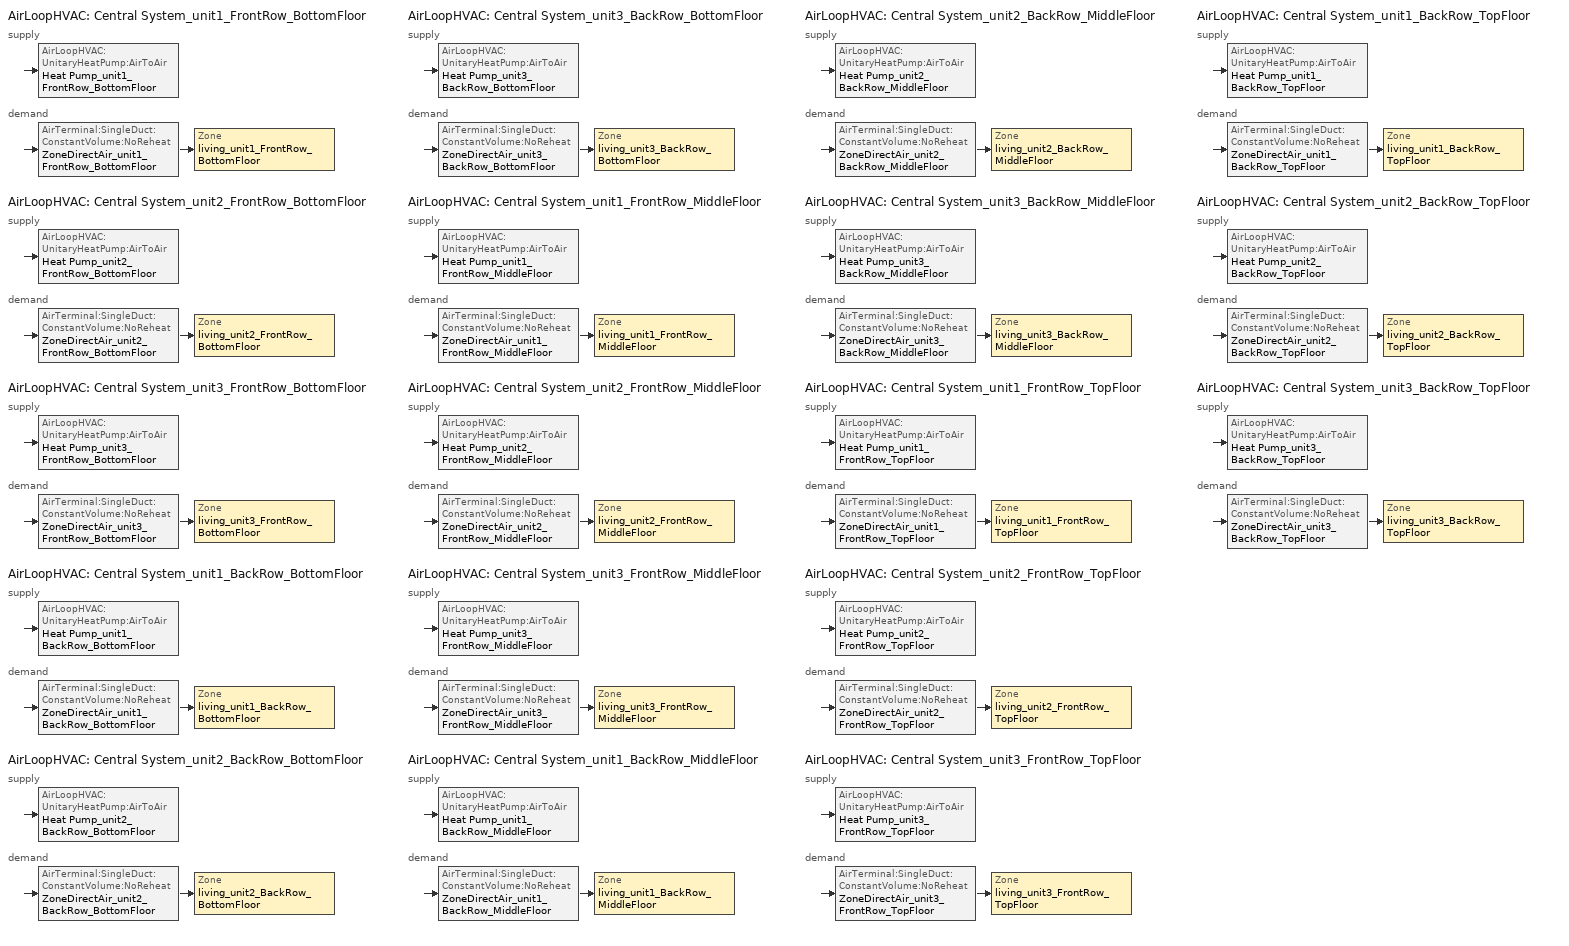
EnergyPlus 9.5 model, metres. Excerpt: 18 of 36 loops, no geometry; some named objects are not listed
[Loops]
AirLoopHVAC 'Central System_unit1_FrontRow_BottomFloor'
 supply: AirLoopHVAC:UnitaryHeatPump:AirToAir 'Heat Pump_unit1_FrontRow_BottomFloor'
 demand: AirTerminal:SingleDuct:ConstantVolume:NoReheat 'ZoneDirectAir_unit1_FrontRow_BottomFloor' > Zone 'living_unit1_FrontRow_BottomFloor'
AirLoopHVAC 'Central System_unit2_FrontRow_BottomFloor'
 supply: AirLoopHVAC:UnitaryHeatPump:AirToAir 'Heat Pump_unit2_FrontRow_BottomFloor'
 demand: AirTerminal:SingleDuct:ConstantVolume:NoReheat 'ZoneDirectAir_unit2_FrontRow_BottomFloor' > Zone 'living_unit2_FrontRow_BottomFloor'
AirLoopHVAC 'Central System_unit3_FrontRow_BottomFloor'
 supply: AirLoopHVAC:UnitaryHeatPump:AirToAir 'Heat Pump_unit3_FrontRow_BottomFloor'
 demand: AirTerminal:SingleDuct:ConstantVolume:NoReheat 'ZoneDirectAir_unit3_FrontRow_BottomFloor' > Zone 'living_unit3_FrontRow_BottomFloor'
AirLoopHVAC 'Central System_unit1_BackRow_BottomFloor'
 supply: AirLoopHVAC:UnitaryHeatPump:AirToAir 'Heat Pump_unit1_BackRow_BottomFloor'
 demand: AirTerminal:SingleDuct:ConstantVolume:NoReheat 'ZoneDirectAir_unit1_BackRow_BottomFloor' > Zone 'living_unit1_BackRow_BottomFloor'
AirLoopHVAC 'Central System_unit2_BackRow_BottomFloor'
 supply: AirLoopHVAC:UnitaryHeatPump:AirToAir 'Heat Pump_unit2_BackRow_BottomFloor'
 demand: AirTerminal:SingleDuct:ConstantVolume:NoReheat 'ZoneDirectAir_unit2_BackRow_BottomFloor' > Zone 'living_unit2_BackRow_BottomFloor'
AirLoopHVAC 'Central System_unit3_BackRow_BottomFloor'
 supply: AirLoopHVAC:UnitaryHeatPump:AirToAir 'Heat Pump_unit3_BackRow_BottomFloor'
 demand: AirTerminal:SingleDuct:ConstantVolume:NoReheat 'ZoneDirectAir_unit3_BackRow_BottomFloor' > Zone 'living_unit3_BackRow_BottomFloor'
AirLoopHVAC 'Central System_unit1_FrontRow_MiddleFloor'
 supply: AirLoopHVAC:UnitaryHeatPump:AirToAir 'Heat Pump_unit1_FrontRow_MiddleFloor'
 demand: AirTerminal:SingleDuct:ConstantVolume:NoReheat 'ZoneDirectAir_unit1_FrontRow_MiddleFloor' > Zone 'living_unit1_FrontRow_MiddleFloor'
AirLoopHVAC 'Central System_unit2_FrontRow_MiddleFloor'
 supply: AirLoopHVAC:UnitaryHeatPump:AirToAir 'Heat Pump_unit2_FrontRow_MiddleFloor'
 demand: AirTerminal:SingleDuct:ConstantVolume:NoReheat 'ZoneDirectAir_unit2_FrontRow_MiddleFloor' > Zone 'living_unit2_FrontRow_MiddleFloor'
AirLoopHVAC 'Central System_unit3_FrontRow_MiddleFloor'
 supply: AirLoopHVAC:UnitaryHeatPump:AirToAir 'Heat Pump_unit3_FrontRow_MiddleFloor'
 demand: AirTerminal:SingleDuct:ConstantVolume:NoReheat 'ZoneDirectAir_unit3_FrontRow_MiddleFloor' > Zone 'living_unit3_FrontRow_MiddleFloor'
AirLoopHVAC 'Central System_unit1_BackRow_MiddleFloor'
 supply: AirLoopHVAC:UnitaryHeatPump:AirToAir 'Heat Pump_unit1_BackRow_MiddleFloor'
 demand: AirTerminal:SingleDuct:ConstantVolume:NoReheat 'ZoneDirectAir_unit1_BackRow_MiddleFloor' > Zone 'living_unit1_BackRow_MiddleFloor'
AirLoopHVAC 'Central System_unit2_BackRow_MiddleFloor'
 supply: AirLoopHVAC:UnitaryHeatPump:AirToAir 'Heat Pump_unit2_BackRow_MiddleFloor'
 demand: AirTerminal:SingleDuct:ConstantVolume:NoReheat 'ZoneDirectAir_unit2_BackRow_MiddleFloor' > Zone 'living_unit2_BackRow_MiddleFloor'
AirLoopHVAC 'Central System_unit3_BackRow_MiddleFloor'
 supply: AirLoopHVAC:UnitaryHeatPump:AirToAir 'Heat Pump_unit3_BackRow_MiddleFloor'
 demand: AirTerminal:SingleDuct:ConstantVolume:NoReheat 'ZoneDirectAir_unit3_BackRow_MiddleFloor' > Zone 'living_unit3_BackRow_MiddleFloor'
AirLoopHVAC 'Central System_unit1_FrontRow_TopFloor'
 supply: AirLoopHVAC:UnitaryHeatPump:AirToAir 'Heat Pump_unit1_FrontRow_TopFloor'
 demand: AirTerminal:SingleDuct:ConstantVolume:NoReheat 'ZoneDirectAir_unit1_FrontRow_TopFloor' > Zone 'living_unit1_FrontRow_TopFloor'
AirLoopHVAC 'Central System_unit2_FrontRow_TopFloor'
 supply: AirLoopHVAC:UnitaryHeatPump:AirToAir 'Heat Pump_unit2_FrontRow_TopFloor'
 demand: AirTerminal:SingleDuct:ConstantVolume:NoReheat 'ZoneDirectAir_unit2_FrontRow_TopFloor' > Zone 'living_unit2_FrontRow_TopFloor'
AirLoopHVAC 'Central System_unit3_FrontRow_TopFloor'
 supply: AirLoopHVAC:UnitaryHeatPump:AirToAir 'Heat Pump_unit3_FrontRow_TopFloor'
 demand: AirTerminal:SingleDuct:ConstantVolume:NoReheat 'ZoneDirectAir_unit3_FrontRow_TopFloor' > Zone 'living_unit3_FrontRow_TopFloor'
AirLoopHVAC 'Central System_unit1_BackRow_TopFloor'
 supply: AirLoopHVAC:UnitaryHeatPump:AirToAir 'Heat Pump_unit1_BackRow_TopFloor'
 demand: AirTerminal:SingleDuct:ConstantVolume:NoReheat 'ZoneDirectAir_unit1_BackRow_TopFloor' > Zone 'living_unit1_BackRow_TopFloor'
AirLoopHVAC 'Central System_unit2_BackRow_TopFloor'
 supply: AirLoopHVAC:UnitaryHeatPump:AirToAir 'Heat Pump_unit2_BackRow_TopFloor'
 demand: AirTerminal:SingleDuct:ConstantVolume:NoReheat 'ZoneDirectAir_unit2_BackRow_TopFloor' > Zone 'living_unit2_BackRow_TopFloor'
AirLoopHVAC 'Central System_unit3_BackRow_TopFloor'
 supply: AirLoopHVAC:UnitaryHeatPump:AirToAir 'Heat Pump_unit3_BackRow_TopFloor'
 demand: AirTerminal:SingleDuct:ConstantVolume:NoReheat 'ZoneDirectAir_unit3_BackRow_TopFloor' > Zone 'living_unit3_BackRow_TopFloor'
[DesignSpecification:OutdoorAir] Outdoor Air Method=Flow/Zone; Outdoor Air Flow per Person {m3/s-person}=0; Outdoor Air Flow per Zone {m3/s}=0.0212376
SZ_DSOA_living_unit1_FrontRow_BottomFloor; SZ_DSOA_living_unit2_FrontRow_BottomFloor; SZ_DSOA_living_unit3_FrontRow_BottomFloor; SZ_DSOA_living_unit1_BackRow_BottomFloor; SZ_DSOA_living_unit2_BackRow_BottomFloor; SZ_DSOA_living_unit3_BackRow_BottomFloor; SZ_DSOA_living_unit1_FrontRow_MiddleFloor; SZ_DSOA_living_unit2_FrontRow_MiddleFloor; SZ_DSOA_living_unit3_FrontRow_MiddleFloor; SZ_DSOA_living_unit1_BackRow_MiddleFloor; SZ_DSOA_living_unit2_BackRow_MiddleFloor; SZ_DSOA_living_unit3_BackRow_MiddleFloor; SZ_DSOA_living_unit1_FrontRow_TopFloor; SZ_DSOA_living_unit2_FrontRow_TopFloor; SZ_DSOA_living_unit3_FrontRow_TopFloor; SZ_DSOA_living_unit1_BackRow_TopFloor; SZ_DSOA_living_unit2_BackRow_TopFloor; SZ_DSOA_living_unit3_BackRow_TopFloor
[Sizing:Zone] Zone Cooling Design Supply Air Temperature Input Method=SupplyAirTemperature; Zone Cooling Design Supply Air Temperature {C}=12; Zone Heating Design Supply Air Temperature Input Method=SupplyAirTemperature; Zone Heating Design Supply Air Temperature {C}=50; Zone Cooling Design Supply Air Humidity Ratio {kgWater/kgDryAir}=0.0081; Zone Heating Design Supply Air Humidity Ratio {kgWater/kgDryAir}=0.008; Cooling Design Air Flow Method=DesignDay; Cooling Minimum Air Flow per Zone Floor Area {m3/s-m2}=0.000762; Heating Design Air Flow Method=DesignDay; Heating Maximum Air Flow per Zone Floor Area {m3/s-m2}=0.002032; Heating Maximum Air Flow {m3/s}=0.141576; Heating Maximum Air Flow Fraction=0.3
Name | Design Specification Outdoor Air Object
living_unit1_FrontRow_BottomFloor | SZ_DSOA_living_unit1_FrontRow_BottomFloor
living_unit2_FrontRow_BottomFloor | SZ_DSOA_living_unit2_FrontRow_BottomFloor
living_unit3_FrontRow_BottomFloor | SZ_DSOA_living_unit3_FrontRow_BottomFloor
living_unit1_BackRow_BottomFloor | SZ_DSOA_living_unit1_BackRow_BottomFloor
living_unit2_BackRow_BottomFloor | SZ_DSOA_living_unit2_BackRow_BottomFloor
living_unit3_BackRow_BottomFloor | SZ_DSOA_living_unit3_BackRow_BottomFloor
living_unit1_FrontRow_MiddleFloor | SZ_DSOA_living_unit1_FrontRow_MiddleFloor
living_unit2_FrontRow_MiddleFloor | SZ_DSOA_living_unit2_FrontRow_MiddleFloor
living_unit3_FrontRow_MiddleFloor | SZ_DSOA_living_unit3_FrontRow_MiddleFloor
living_unit1_BackRow_MiddleFloor | SZ_DSOA_living_unit1_BackRow_MiddleFloor
living_unit2_BackRow_MiddleFloor | SZ_DSOA_living_unit2_BackRow_MiddleFloor
living_unit3_BackRow_MiddleFloor | SZ_DSOA_living_unit3_BackRow_MiddleFloor
living_unit1_FrontRow_TopFloor | SZ_DSOA_living_unit1_FrontRow_TopFloor
living_unit2_FrontRow_TopFloor | SZ_DSOA_living_unit2_FrontRow_TopFloor
living_unit3_FrontRow_TopFloor | SZ_DSOA_living_unit3_FrontRow_TopFloor
living_unit1_BackRow_TopFloor | SZ_DSOA_living_unit1_BackRow_TopFloor
living_unit2_BackRow_TopFloor | SZ_DSOA_living_unit2_BackRow_TopFloor
living_unit3_BackRow_TopFloor | SZ_DSOA_living_unit3_BackRow_TopFloor
[Sizing:System] Type of Load to Size On=Sensible; Design Outdoor Air Flow Rate {m3/s}=autosize; Central Heating Maximum System Air Flow Ratio=1; Preheat Design Temperature {C}=7; Preheat Design Humidity Ratio {kgWater/kgDryAir}=0.008; Precool Design Temperature {C}=11; Precool Design Humidity Ratio {kgWater/kgDryAir}=0.008; Central Cooling Design Supply Air Temperature {C}=12; Central Heating Design Supply Air Temperature {C}=50; Type of Zone Sum to Use=NonCoincident; 100% Outdoor Air in Cooling=No; 100% Outdoor Air in Heating=No; Central Cooling Design Supply Air Humidity Ratio {kgWater/kgDryAir}=0.008; Central Heating Design Supply Air Humidity Ratio {kgWater/kgDryAir}=0.008; Cooling Supply Air Flow Rate Method=DesignDay; Heating Supply Air Flow Rate Method=DesignDay; Zone Maximum Outdoor Air Fraction=1; Cooling Design Capacity Method=CoolingDesignCapacity; Cooling Design Capacity {W}=autosize; Heating Design Capacity Method=HeatingDesignCapacity; Heating Design Capacity {W}=autosize; Central Cooling Capacity Control Method=OnOff
Central System_unit1_FrontRow_BottomFloor; Central System_unit2_FrontRow_BottomFloor; Central System_unit3_FrontRow_BottomFloor; Central System_unit1_BackRow_BottomFloor; Central System_unit2_BackRow_BottomFloor; Central System_unit3_BackRow_BottomFloor; Central System_unit1_FrontRow_MiddleFloor; Central System_unit2_FrontRow_MiddleFloor; Central System_unit3_FrontRow_MiddleFloor; Central System_unit1_BackRow_MiddleFloor; Central System_unit2_BackRow_MiddleFloor; Central System_unit3_BackRow_MiddleFloor; Central System_unit1_FrontRow_TopFloor; Central System_unit2_FrontRow_TopFloor; Central System_unit3_FrontRow_TopFloor; Central System_unit1_BackRow_TopFloor; Central System_unit2_BackRow_TopFloor; Central System_unit3_BackRow_TopFloor
[ZoneControl:Thermostat] Control Type Schedule=zone_control_type; Control 1=thermostat_living Dual SP Control
Name | Zone or ZoneList
Zone Thermostat_unit1_FrontRow_BottomFloor | living_unit1_FrontRow_BottomFloor
Zone Thermostat_unit2_FrontRow_BottomFloor | living_unit2_FrontRow_BottomFloor
Zone Thermostat_unit3_FrontRow_BottomFloor | living_unit3_FrontRow_BottomFloor
Zone Thermostat_unit1_BackRow_BottomFloor | living_unit1_BackRow_BottomFloor
Zone Thermostat_unit2_BackRow_BottomFloor | living_unit2_BackRow_BottomFloor
Zone Thermostat_unit3_BackRow_BottomFloor | living_unit3_BackRow_BottomFloor
Zone Thermostat_unit1_FrontRow_MiddleFloor | living_unit1_FrontRow_MiddleFloor
Zone Thermostat_unit2_FrontRow_MiddleFloor | living_unit2_FrontRow_MiddleFloor
Zone Thermostat_unit3_FrontRow_MiddleFloor | living_unit3_FrontRow_MiddleFloor
Zone Thermostat_unit1_BackRow_MiddleFloor | living_unit1_BackRow_MiddleFloor
Zone Thermostat_unit2_BackRow_MiddleFloor | living_unit2_BackRow_MiddleFloor
Zone Thermostat_unit3_BackRow_MiddleFloor | living_unit3_BackRow_MiddleFloor
Zone Thermostat_unit1_FrontRow_TopFloor | living_unit1_FrontRow_TopFloor
Zone Thermostat_unit2_FrontRow_TopFloor | living_unit2_FrontRow_TopFloor
Zone Thermostat_unit3_FrontRow_TopFloor | living_unit3_FrontRow_TopFloor
Zone Thermostat_unit1_BackRow_TopFloor | living_unit1_BackRow_TopFloor
Zone Thermostat_unit2_BackRow_TopFloor | living_unit2_BackRow_TopFloor
Zone Thermostat_unit3_BackRow_TopFloor | living_unit3_BackRow_TopFloor
[ThermostatSetpoint:DualSetpoint]
thermostat_living Dual SP Control: Heating Setpoint Temperature Schedule=heating_sch; Cooling Setpoint Temperature Schedule=cooling_sch
[ZoneHVAC:EnergyRecoveryVentilator] Availability Schedule=always_avail; Supply Air Flow Rate {m3/s}=0.0212376; Exhaust Air Flow Rate {m3/s}=0.0212376
Name | Heat Exchanger | Supply Air Fan | Exhaust Air Fan
ERV_unit1_FrontRow_BottomFloor | OA_Heat_Recovery_Unit1_FrontRow_BottomFloor | OASupplyFan_unit1_FrontRow_BottomFloor | OAExhaustFan_unit1_FrontRow_BottomFloor
ERV_unit2_FrontRow_BottomFloor | OA_Heat_Recovery_Unit2_FrontRow_BottomFloor | OASupplyFan_unit2_FrontRow_BottomFloor | OAExhaustFan_unit2_FrontRow_BottomFloor
ERV_unit3_FrontRow_BottomFloor | OA_Heat_Recovery_Unit3_FrontRow_BottomFloor | OASupplyFan_unit3_FrontRow_BottomFloor | OAExhaustFan_unit3_FrontRow_BottomFloor
ERV_unit1_BackRow_BottomFloor | OA_Heat_Recovery_Unit1_BackRow_BottomFloor | OASupplyFan_unit1_BackRow_BottomFloor | OAExhaustFan_unit1_BackRow_BottomFloor
ERV_unit2_BackRow_BottomFloor | OA_Heat_Recovery_Unit2_BackRow_BottomFloor | OASupplyFan_unit2_BackRow_BottomFloor | OAExhaustFan_unit2_BackRow_BottomFloor
ERV_unit3_BackRow_BottomFloor | OA_Heat_Recovery_Unit3_BackRow_BottomFloor | OASupplyFan_unit3_BackRow_BottomFloor | OAExhaustFan_unit3_BackRow_BottomFloor
ERV_unit1_FrontRow_MiddleFloor | OA_Heat_Recovery_Unit1_FrontRow_MiddleFloor | OASupplyFan_unit1_FrontRow_MiddleFloor | OAExhaustFan_unit1_FrontRow_MiddleFloor
ERV_unit2_FrontRow_MiddleFloor | OA_Heat_Recovery_Unit2_FrontRow_MiddleFloor | OASupplyFan_unit2_FrontRow_MiddleFloor | OAExhaustFan_unit2_FrontRow_MiddleFloor
ERV_unit3_FrontRow_MiddleFloor | OA_Heat_Recovery_Unit3_FrontRow_MiddleFloor | OASupplyFan_unit3_FrontRow_MiddleFloor | OAExhaustFan_unit3_FrontRow_MiddleFloor
ERV_unit1_BackRow_MiddleFloor | OA_Heat_Recovery_Unit1_BackRow_MiddleFloor | OASupplyFan_unit1_BackRow_MiddleFloor | OAExhaustFan_unit1_BackRow_MiddleFloor
ERV_unit2_BackRow_MiddleFloor | OA_Heat_Recovery_Unit2_BackRow_MiddleFloor | OASupplyFan_unit2_BackRow_MiddleFloor | OAExhaustFan_unit2_BackRow_MiddleFloor
ERV_unit3_BackRow_MiddleFloor | OA_Heat_Recovery_Unit3_BackRow_MiddleFloor | OASupplyFan_unit3_BackRow_MiddleFloor | OAExhaustFan_unit3_BackRow_MiddleFloor
ERV_unit1_FrontRow_TopFloor | OA_Heat_Recovery_Unit1_FrontRow_TopFloor | OASupplyFan_unit1_FrontRow_TopFloor | OAExhaustFan_unit1_FrontRow_TopFloor
ERV_unit2_FrontRow_TopFloor | OA_Heat_Recovery_Unit2_FrontRow_TopFloor | OASupplyFan_unit2_FrontRow_TopFloor | OAExhaustFan_unit2_FrontRow_TopFloor
ERV_unit3_FrontRow_TopFloor | OA_Heat_Recovery_Unit3_FrontRow_TopFloor | OASupplyFan_unit3_FrontRow_TopFloor | OAExhaustFan_unit3_FrontRow_TopFloor
ERV_unit1_BackRow_TopFloor | OA_Heat_Recovery_Unit1_BackRow_TopFloor | OASupplyFan_unit1_BackRow_TopFloor | OAExhaustFan_unit1_BackRow_TopFloor
ERV_unit2_BackRow_TopFloor | OA_Heat_Recovery_Unit2_BackRow_TopFloor | OASupplyFan_unit2_BackRow_TopFloor | OAExhaustFan_unit2_BackRow_TopFloor
ERV_unit3_BackRow_TopFloor | OA_Heat_Recovery_Unit3_BackRow_TopFloor | OASupplyFan_unit3_BackRow_TopFloor | OAExhaustFan_unit3_BackRow_TopFloor
[AirTerminal:SingleDuct:ConstantVolume:NoReheat] Maximum Air Flow Rate {m3/s}=autosize
Name | Availability Schedule
ZoneDirectAir_unit1_FrontRow_BottomFloor | always_avail_zone1
ZoneDirectAir_unit2_FrontRow_BottomFloor; ZoneDirectAir_unit3_FrontRow_BottomFloor; ZoneDirectAir_unit1_BackRow_BottomFloor; ZoneDirectAir_unit2_BackRow_BottomFloor; ZoneDirectAir_unit3_BackRow_BottomFloor; ZoneDirectAir_unit1_FrontRow_MiddleFloor; ZoneDirectAir_unit2_FrontRow_MiddleFloor; ZoneDirectAir_unit3_FrontRow_MiddleFloor; ZoneDirectAir_unit1_BackRow_MiddleFloor; ZoneDirectAir_unit2_BackRow_MiddleFloor; ZoneDirectAir_unit3_BackRow_MiddleFloor; ZoneDirectAir_unit1_FrontRow_TopFloor; ZoneDirectAir_unit2_FrontRow_TopFloor; ZoneDirectAir_unit3_FrontRow_TopFloor; ZoneDirectAir_unit1_BackRow_TopFloor; ZoneDirectAir_unit2_BackRow_TopFloor; ZoneDirectAir_unit3_BackRow_TopFloor | always_avail
[Zone equipment]
living_unit1_FrontRow_BottomFloor: ZoneDirectAir_unit1_FrontRow_BottomFloor, Water Heater_unit1_FrontRow_BottomFloor, ERV_unit1_FrontRow_BottomFloor
living_unit2_FrontRow_BottomFloor: ZoneDirectAir_unit2_FrontRow_BottomFloor, Water Heater_unit2_FrontRow_BottomFloor, ERV_unit2_FrontRow_BottomFloor
living_unit3_FrontRow_BottomFloor: ZoneDirectAir_unit3_FrontRow_BottomFloor, Water Heater_unit3_FrontRow_BottomFloor, ERV_unit3_FrontRow_BottomFloor
living_unit1_BackRow_BottomFloor: ZoneDirectAir_unit1_BackRow_BottomFloor, Water Heater_unit1_BackRow_BottomFloor, ERV_unit1_BackRow_BottomFloor
living_unit2_BackRow_BottomFloor: ZoneDirectAir_unit2_BackRow_BottomFloor, Water Heater_unit2_BackRow_BottomFloor, ERV_unit2_BackRow_BottomFloor
living_unit3_BackRow_BottomFloor: ZoneDirectAir_unit3_BackRow_BottomFloor, Water Heater_unit3_BackRow_BottomFloor, ERV_unit3_BackRow_BottomFloor
living_unit1_FrontRow_MiddleFloor: ZoneDirectAir_unit1_FrontRow_MiddleFloor, Water Heater_unit1_FrontRow_MiddleFloor, ERV_unit1_FrontRow_MiddleFloor
living_unit2_FrontRow_MiddleFloor: ZoneDirectAir_unit2_FrontRow_MiddleFloor, Water Heater_unit2_FrontRow_MiddleFloor, ERV_unit2_FrontRow_MiddleFloor
living_unit3_FrontRow_MiddleFloor: ZoneDirectAir_unit3_FrontRow_MiddleFloor, Water Heater_unit3_FrontRow_MiddleFloor, ERV_unit3_FrontRow_MiddleFloor
living_unit1_BackRow_MiddleFloor: ZoneDirectAir_unit1_BackRow_MiddleFloor, Water Heater_unit1_BackRow_MiddleFloor, ERV_unit1_BackRow_MiddleFloor
living_unit2_BackRow_MiddleFloor: ZoneDirectAir_unit2_BackRow_MiddleFloor, Water Heater_unit2_BackRow_MiddleFloor, ERV_unit2_BackRow_MiddleFloor
living_unit3_BackRow_MiddleFloor: ZoneDirectAir_unit3_BackRow_MiddleFloor, Water Heater_unit3_BackRow_MiddleFloor, ERV_unit3_BackRow_MiddleFloor
living_unit1_FrontRow_TopFloor: ZoneDirectAir_unit1_FrontRow_TopFloor, Water Heater_unit1_FrontRow_TopFloor, ERV_unit1_FrontRow_TopFloor
living_unit2_FrontRow_TopFloor: ZoneDirectAir_unit2_FrontRow_TopFloor, Water Heater_unit2_FrontRow_TopFloor, ERV_unit2_FrontRow_TopFloor
living_unit3_FrontRow_TopFloor: ZoneDirectAir_unit3_FrontRow_TopFloor, Water Heater_unit3_FrontRow_TopFloor, ERV_unit3_FrontRow_TopFloor
living_unit1_BackRow_TopFloor: ZoneDirectAir_unit1_BackRow_TopFloor, Water Heater_unit1_BackRow_TopFloor, ERV_unit1_BackRow_TopFloor
living_unit2_BackRow_TopFloor: ZoneDirectAir_unit2_BackRow_TopFloor, Water Heater_unit2_BackRow_TopFloor, ERV_unit2_BackRow_TopFloor
living_unit3_BackRow_TopFloor: ZoneDirectAir_unit3_BackRow_TopFloor, Water Heater_unit3_BackRow_TopFloor, ERV_unit3_BackRow_TopFloor
[Fan:OnOff] Availability Schedule=always_avail
Name | Fan Total Efficiency | Pressure Rise {Pa} | Maximum Flow Rate {m3/s} | Motor Efficiency | Motor In Airstream Fraction
Supply Fan_unit1_FrontRow_BottomFloor; Supply Fan_unit2_FrontRow_BottomFloor; Supply Fan_unit3_FrontRow_BottomFloor; Supply Fan_unit1_BackRow_BottomFloor; Supply Fan_unit2_BackRow_BottomFloor; Supply Fan_unit3_BackRow_BottomFloor; Supply Fan_unit1_FrontRow_MiddleFloor; Supply Fan_unit2_FrontRow_MiddleFloor; Supply Fan_unit3_FrontRow_MiddleFloor; Supply Fan_unit1_BackRow_MiddleFloor; Supply Fan_unit2_BackRow_MiddleFloor; Supply Fan_unit3_BackRow_MiddleFloor; Supply Fan_unit1_FrontRow_TopFloor; Supply Fan_unit2_FrontRow_TopFloor; Supply Fan_unit3_FrontRow_TopFloor; Supply Fan_unit1_BackRow_TopFloor; Supply Fan_unit2_BackRow_TopFloor; Supply Fan_unit3_BackRow_TopFloor | 0.50054 | 400 | autosize | 0.863 | 1
OASupplyFan_unit1_FrontRow_BottomFloor; OAExhaustFan_unit1_FrontRow_BottomFloor; OASupplyFan_unit2_FrontRow_BottomFloor; OAExhaustFan_unit2_FrontRow_BottomFloor; OASupplyFan_unit3_FrontRow_BottomFloor; OAExhaustFan_unit3_FrontRow_BottomFloor; OASupplyFan_unit1_BackRow_BottomFloor; OAExhaustFan_unit1_BackRow_BottomFloor; OASupplyFan_unit2_BackRow_BottomFloor; OAExhaustFan_unit2_BackRow_BottomFloor; OASupplyFan_unit3_BackRow_BottomFloor; OAExhaustFan_unit3_BackRow_BottomFloor; OASupplyFan_unit1_FrontRow_MiddleFloor; OAExhaustFan_unit1_FrontRow_MiddleFloor; OASupplyFan_unit2_FrontRow_MiddleFloor; OAExhaustFan_unit2_FrontRow_MiddleFloor; OASupplyFan_unit3_FrontRow_MiddleFloor; OAExhaustFan_unit3_FrontRow_MiddleFloor; OASupplyFan_unit1_BackRow_MiddleFloor; OAExhaustFan_unit1_BackRow_MiddleFloor; OASupplyFan_unit2_BackRow_MiddleFloor; OAExhaustFan_unit2_BackRow_MiddleFloor; OASupplyFan_unit3_BackRow_MiddleFloor; OAExhaustFan_unit3_BackRow_MiddleFloor; OASupplyFan_unit1_FrontRow_TopFloor; OAExhaustFan_unit1_FrontRow_TopFloor; OASupplyFan_unit2_FrontRow_TopFloor; OAExhaustFan_unit2_FrontRow_TopFloor; OASupplyFan_unit3_FrontRow_TopFloor; OAExhaustFan_unit3_FrontRow_TopFloor; OASupplyFan_unit1_BackRow_TopFloor; OAExhaustFan_unit1_BackRow_TopFloor; OASupplyFan_unit2_BackRow_TopFloor; OAExhaustFan_unit2_BackRow_TopFloor; OASupplyFan_unit3_BackRow_TopFloor; OAExhaustFan_unit3_BackRow_TopFloor | 0.6 | 227.023 | 0.0212376 | 1 | 0
[Coil:Cooling:DX:SingleSpeed] Availability Schedule=always_avail; Gross Rated Total Cooling Capacity {W}=autosize; Gross Rated Sensible Heat Ratio=autosize; Gross Rated Cooling COP {W/W}=4.06853; Rated Air Flow Rate {m3/s}=autosize; Total Cooling Capacity Function of Temperature Curve=HPACCoolCapFT; Total Cooling Capacity Function of Flow Fraction Curve=HPACCoolCapFFF; Energy Input Ratio Function of Temperature Curve=HPACCOOLEIRFT; Energy Input Ratio Function of Flow Fraction Curve=HPACCOOLEIRFFF; Part Load Fraction Correlation Curve=HPACCOOLPLFFPLR
DX Cooling Coil_unit1_FrontRow_BottomFloor; DX Cooling Coil_unit2_FrontRow_BottomFloor; DX Cooling Coil_unit3_FrontRow_BottomFloor; DX Cooling Coil_unit1_BackRow_BottomFloor; DX Cooling Coil_unit2_BackRow_BottomFloor; DX Cooling Coil_unit3_BackRow_BottomFloor; DX Cooling Coil_unit1_FrontRow_MiddleFloor; DX Cooling Coil_unit2_FrontRow_MiddleFloor; DX Cooling Coil_unit3_FrontRow_MiddleFloor; DX Cooling Coil_unit1_BackRow_MiddleFloor; DX Cooling Coil_unit2_BackRow_MiddleFloor; DX Cooling Coil_unit3_BackRow_MiddleFloor; DX Cooling Coil_unit1_FrontRow_TopFloor; DX Cooling Coil_unit2_FrontRow_TopFloor; DX Cooling Coil_unit3_FrontRow_TopFloor; DX Cooling Coil_unit1_BackRow_TopFloor; DX Cooling Coil_unit2_BackRow_TopFloor; DX Cooling Coil_unit3_BackRow_TopFloor
[Coil:Heating:Electric] Availability Schedule=always_avail; Efficiency=1; Nominal Capacity {W}=autosize
Supp Heating Coil_unit1_FrontRow_BottomFloor; Supp Heating Coil_unit2_FrontRow_BottomFloor; Supp Heating Coil_unit3_FrontRow_BottomFloor; Supp Heating Coil_unit1_BackRow_BottomFloor; Supp Heating Coil_unit2_BackRow_BottomFloor; Supp Heating Coil_unit3_BackRow_BottomFloor; Supp Heating Coil_unit1_FrontRow_MiddleFloor; Supp Heating Coil_unit2_FrontRow_MiddleFloor; Supp Heating Coil_unit3_FrontRow_MiddleFloor; Supp Heating Coil_unit1_BackRow_MiddleFloor; Supp Heating Coil_unit2_BackRow_MiddleFloor; Supp Heating Coil_unit3_BackRow_MiddleFloor; Supp Heating Coil_unit1_FrontRow_TopFloor; Supp Heating Coil_unit2_FrontRow_TopFloor; Supp Heating Coil_unit3_FrontRow_TopFloor; Supp Heating Coil_unit1_BackRow_TopFloor; Supp Heating Coil_unit2_BackRow_TopFloor; Supp Heating Coil_unit3_BackRow_TopFloor
[Coil:Heating:DX:SingleSpeed] Availability Schedule=always_avail; Gross Rated Heating Capacity {W}=autosize; Gross Rated Heating COP {W/W}=3.69308; Rated Air Flow Rate {m3/s}=autosize; Heating Capacity Function of Temperature Curve=HPACHeatCapFT; Heating Capacity Function of Flow Fraction Curve=HPACHeatCapFFF; Energy Input Ratio Function of Temperature Curve=HPACHeatEIRFT; Energy Input Ratio Function of Flow Fraction Curve=HPACHeatEIRFFF; Part Load Fraction Correlation Curve=HPACCOOLPLFFPLR; Defrost Energy Input Ratio Function of Temperature Curve=Defrost_EIR_FT; Minimum Outdoor Dry-Bulb Temperature for Compressor Operation {C}=-17.78; Maximum Outdoor Dry-Bulb Temperature for Defrost Operation {C}=5; Crankcase Heater Capacity {W}=200; Maximum Outdoor Dry-Bulb Temperature for Crankcase Heater Operation {C}=10; Defrost Strategy=ReverseCycle; Defrost Control=OnDemand
Main DX Heating Coil_unit1_FrontRow_BottomFloor; Main DX Heating Coil_unit2_FrontRow_BottomFloor; Main DX Heating Coil_unit3_FrontRow_BottomFloor; Main DX Heating Coil_unit1_BackRow_BottomFloor; Main DX Heating Coil_unit2_BackRow_BottomFloor; Main DX Heating Coil_unit3_BackRow_BottomFloor; Main DX Heating Coil_unit1_FrontRow_MiddleFloor; Main DX Heating Coil_unit2_FrontRow_MiddleFloor; Main DX Heating Coil_unit3_FrontRow_MiddleFloor; Main DX Heating Coil_unit1_BackRow_MiddleFloor; Main DX Heating Coil_unit2_BackRow_MiddleFloor; Main DX Heating Coil_unit3_BackRow_MiddleFloor; Main DX Heating Coil_unit1_FrontRow_TopFloor; Main DX Heating Coil_unit2_FrontRow_TopFloor; Main DX Heating Coil_unit3_FrontRow_TopFloor; Main DX Heating Coil_unit1_BackRow_TopFloor; Main DX Heating Coil_unit2_BackRow_TopFloor; Main DX Heating Coil_unit3_BackRow_TopFloor
[HeatExchanger:AirToAir:SensibleAndLatent] Availability Schedule=always_off; Nominal Supply Air Flow Rate {m3/s}=0.0212376; Sensible Effectiveness at 100% Heating Air Flow=0.65; Latent Effectiveness at 100% Heating Air Flow=0; Sensible Effectiveness at 75% Heating Air Flow=0.65; Latent Effectiveness at 75% Heating Air Flow=0; Sensible Effectiveness at 100% Cooling Air Flow=0.65; Latent Effectiveness at 100% Cooling Air Flow=0; Sensible Effectiveness at 75% Cooling Air Flow=0.65; Latent Effectiveness at 75% Cooling Air Flow=0; Nominal Electric Power {W}=0; Supply Air Outlet Temperature Control=No; Heat Exchanger Type=Plate; Frost Control Type=None; Threshold Temperature {C}=-16.8333; Initial Defrost Time Fraction=0.083; Rate of Defrost Time Fraction Increase {1/K}=0.0216; Economizer Lockout=No
OA_Heat_Recovery_Unit1_FrontRow_BottomFloor; OA_Heat_Recovery_Unit2_FrontRow_BottomFloor; OA_Heat_Recovery_Unit3_FrontRow_BottomFloor; OA_Heat_Recovery_Unit1_BackRow_BottomFloor; OA_Heat_Recovery_Unit2_BackRow_BottomFloor; OA_Heat_Recovery_Unit3_BackRow_BottomFloor; OA_Heat_Recovery_Unit1_FrontRow_MiddleFloor; OA_Heat_Recovery_Unit2_FrontRow_MiddleFloor; OA_Heat_Recovery_Unit3_FrontRow_MiddleFloor; OA_Heat_Recovery_Unit1_BackRow_MiddleFloor; OA_Heat_Recovery_Unit2_BackRow_MiddleFloor; OA_Heat_Recovery_Unit3_BackRow_MiddleFloor; OA_Heat_Recovery_Unit1_FrontRow_TopFloor; OA_Heat_Recovery_Unit2_FrontRow_TopFloor; OA_Heat_Recovery_Unit3_FrontRow_TopFloor; OA_Heat_Recovery_Unit1_BackRow_TopFloor; OA_Heat_Recovery_Unit2_BackRow_TopFloor; OA_Heat_Recovery_Unit3_BackRow_TopFloor
[AirLoopHVAC:UnitaryHeatPump:AirToAir] Availability Schedule=always_avail; Cooling Supply Air Flow Rate {m3/s}=autosize; Heating Supply Air Flow Rate {m3/s}=autosize; No Load Supply Air Flow Rate {m3/s}=0; Maximum Supply Air Temperature from Supplemental Heater {C}=50; Maximum Outdoor Dry-Bulb Temperature for Supplemental Heater Operation {C}=10; Fan Placement=BlowThrough; Supply Air Fan Operating Mode Schedule=fan_cycle
Name | Controlling Zone or Thermostat Location | Supply Air Fan | Heating Coil | Cooling Coil | Supplemental Heating Coil
Heat Pump_unit1_FrontRow_BottomFloor | living_unit1_FrontRow_BottomFloor | Supply Fan_unit1_FrontRow_BottomFloor | Main DX Heating Coil_unit1_FrontRow_BottomFloor | DX Cooling Coil_unit1_FrontRow_BottomFloor | Supp Heating Coil_unit1_FrontRow_BottomFloor
Heat Pump_unit2_FrontRow_BottomFloor | living_unit2_FrontRow_BottomFloor | Supply Fan_unit2_FrontRow_BottomFloor | Main DX Heating Coil_unit2_FrontRow_BottomFloor | DX Cooling Coil_unit2_FrontRow_BottomFloor | Supp Heating Coil_unit2_FrontRow_BottomFloor
Heat Pump_unit3_FrontRow_BottomFloor | living_unit3_FrontRow_BottomFloor | Supply Fan_unit3_FrontRow_BottomFloor | Main DX Heating Coil_unit3_FrontRow_BottomFloor | DX Cooling Coil_unit3_FrontRow_BottomFloor | Supp Heating Coil_unit3_FrontRow_BottomFloor
Heat Pump_unit1_BackRow_BottomFloor | living_unit1_BackRow_BottomFloor | Supply Fan_unit1_BackRow_BottomFloor | Main DX Heating Coil_unit1_BackRow_BottomFloor | DX Cooling Coil_unit1_BackRow_BottomFloor | Supp Heating Coil_unit1_BackRow_BottomFloor
Heat Pump_unit2_BackRow_BottomFloor | living_unit2_BackRow_BottomFloor | Supply Fan_unit2_BackRow_BottomFloor | Main DX Heating Coil_unit2_BackRow_BottomFloor | DX Cooling Coil_unit2_BackRow_BottomFloor | Supp Heating Coil_unit2_BackRow_BottomFloor
Heat Pump_unit3_BackRow_BottomFloor | living_unit3_BackRow_BottomFloor | Supply Fan_unit3_BackRow_BottomFloor | Main DX Heating Coil_unit3_BackRow_BottomFloor | DX Cooling Coil_unit3_BackRow_BottomFloor | Supp Heating Coil_unit3_BackRow_BottomFloor
Heat Pump_unit1_FrontRow_MiddleFloor | living_unit1_FrontRow_MiddleFloor | Supply Fan_unit1_FrontRow_MiddleFloor | Main DX Heating Coil_unit1_FrontRow_MiddleFloor | DX Cooling Coil_unit1_FrontRow_MiddleFloor | Supp Heating Coil_unit1_FrontRow_MiddleFloor
Heat Pump_unit2_FrontRow_MiddleFloor | living_unit2_FrontRow_MiddleFloor | Supply Fan_unit2_FrontRow_MiddleFloor | Main DX Heating Coil_unit2_FrontRow_MiddleFloor | DX Cooling Coil_unit2_FrontRow_MiddleFloor | Supp Heating Coil_unit2_FrontRow_MiddleFloor
Heat Pump_unit3_FrontRow_MiddleFloor | living_unit3_FrontRow_MiddleFloor | Supply Fan_unit3_FrontRow_MiddleFloor | Main DX Heating Coil_unit3_FrontRow_MiddleFloor | DX Cooling Coil_unit3_FrontRow_MiddleFloor | Supp Heating Coil_unit3_FrontRow_MiddleFloor
Heat Pump_unit1_BackRow_MiddleFloor | living_unit1_BackRow_MiddleFloor | Supply Fan_unit1_BackRow_MiddleFloor | Main DX Heating Coil_unit1_BackRow_MiddleFloor | DX Cooling Coil_unit1_BackRow_MiddleFloor | Supp Heating Coil_unit1_BackRow_MiddleFloor
Heat Pump_unit2_BackRow_MiddleFloor | living_unit2_BackRow_MiddleFloor | Supply Fan_unit2_BackRow_MiddleFloor | Main DX Heating Coil_unit2_BackRow_MiddleFloor | DX Cooling Coil_unit2_BackRow_MiddleFloor | Supp Heating Coil_unit2_BackRow_MiddleFloor
Heat Pump_unit3_BackRow_MiddleFloor | living_unit3_BackRow_MiddleFloor | Supply Fan_unit3_BackRow_MiddleFloor | Main DX Heating Coil_unit3_BackRow_MiddleFloor | DX Cooling Coil_unit3_BackRow_MiddleFloor | Supp Heating Coil_unit3_BackRow_MiddleFloor
Heat Pump_unit1_FrontRow_TopFloor | living_unit1_FrontRow_TopFloor | Supply Fan_unit1_FrontRow_TopFloor | Main DX Heating Coil_unit1_FrontRow_TopFloor | DX Cooling Coil_unit1_FrontRow_TopFloor | Supp Heating Coil_unit1_FrontRow_TopFloor
Heat Pump_unit2_FrontRow_TopFloor | living_unit2_FrontRow_TopFloor | Supply Fan_unit2_FrontRow_TopFloor | Main DX Heating Coil_unit2_FrontRow_TopFloor | DX Cooling Coil_unit2_FrontRow_TopFloor | Supp Heating Coil_unit2_FrontRow_TopFloor
Heat Pump_unit3_FrontRow_TopFloor | living_unit3_FrontRow_TopFloor | Supply Fan_unit3_FrontRow_TopFloor | Main DX Heating Coil_unit3_FrontRow_TopFloor | DX Cooling Coil_unit3_FrontRow_TopFloor | Supp Heating Coil_unit3_FrontRow_TopFloor
Heat Pump_unit1_BackRow_TopFloor | living_unit1_BackRow_TopFloor | Supply Fan_unit1_BackRow_TopFloor | Main DX Heating Coil_unit1_BackRow_TopFloor | DX Cooling Coil_unit1_BackRow_TopFloor | Supp Heating Coil_unit1_BackRow_TopFloor
Heat Pump_unit2_BackRow_TopFloor | living_unit2_BackRow_TopFloor | Supply Fan_unit2_BackRow_TopFloor | Main DX Heating Coil_unit2_BackRow_TopFloor | DX Cooling Coil_unit2_BackRow_TopFloor | Supp Heating Coil_unit2_BackRow_TopFloor
Heat Pump_unit3_BackRow_TopFloor | living_unit3_BackRow_TopFloor | Supply Fan_unit3_BackRow_TopFloor | Main DX Heating Coil_unit3_BackRow_TopFloor | DX Cooling Coil_unit3_BackRow_TopFloor | Supp Heating Coil_unit3_BackRow_TopFloor
[AirLoopHVAC] Design Supply Air Flow Rate {m3/s}=autosize
Central System_unit1_FrontRow_BottomFloor; Central System_unit2_FrontRow_BottomFloor; Central System_unit3_FrontRow_BottomFloor; Central System_unit1_BackRow_BottomFloor; Central System_unit2_BackRow_BottomFloor; Central System_unit3_BackRow_BottomFloor; Central System_unit1_FrontRow_MiddleFloor; Central System_unit2_FrontRow_MiddleFloor; Central System_unit3_FrontRow_MiddleFloor; Central System_unit1_BackRow_MiddleFloor; Central System_unit2_BackRow_MiddleFloor; Central System_unit3_BackRow_MiddleFloor; Central System_unit1_FrontRow_TopFloor; Central System_unit2_FrontRow_TopFloor; Central System_unit3_FrontRow_TopFloor; Central System_unit1_BackRow_TopFloor; Central System_unit2_BackRow_TopFloor; Central System_unit3_BackRow_TopFloor
[EnergyManagementSystem:Sensor] Output:Variable or Output:Meter Index Key=Central System_unit1_FrontRow_BottomFloor
Name | Output:Variable or Output:Meter
MixMode_ControlStatus | Availability Manager Hybrid Ventilation Control Status
MixMode_ControlMode | Availability Manager Hybrid Ventilation Control Mode
[AvailabilityManager:HybridVentilation] Ventilation Control Mode Schedule=Common_NatVent_Schedule; Use Weather File Rain Indicators=Yes; Maximum Wind Speed {m/s}=20; Minimum Outdoor Temperature {C}=18; Maximum Outdoor Temperature {C}=30; Minimum Outdoor Enthalpy {J/kg}=1000; Maximum Outdoor Enthalpy {J/kg}=1e+05; Minimum Outdoor Dewpoint {C}=10; Maximum Outdoor Dewpoint {C}=30; Minimum Outdoor Ventilation Air Schedule=Common_NatVent_Schedule; Simple Airflow Control Type Schedule=Simple Airflow Control Type Schedule: Always 0
Name | HVAC Air Loop | Control Zone | ZoneVentilation Object
HybridVentilation_Control_unit1_FrontRow_BottomFloor | Central System_unit1_FrontRow_BottomFloor | living_unit1_FrontRow_BottomFloor | NatVentWin_unit1_FrontRow_BottomFloor
HybridVentilation_Control_unit2_FrontRow_BottomFloor | Central System_unit2_FrontRow_BottomFloor | living_unit2_FrontRow_BottomFloor | NatVentWin_unit2_FrontRow_BottomFloor
HybridVentilation_Control_unit3_FrontRow_BottomFloor | Central System_unit3_FrontRow_BottomFloor | living_unit3_FrontRow_BottomFloor | NatVentWin_unit3_FrontRow_BottomFloor
HybridVentilation_Control_unit1_BackRow_BottomFloor | Central System_unit1_BackRow_BottomFloor | living_unit1_BackRow_BottomFloor | NatVentWin_unit1_BackRow_BottomFloor
HybridVentilation_Control_unit2_BackRow_BottomFloor | Central System_unit2_BackRow_BottomFloor | living_unit2_BackRow_BottomFloor | NatVentWin_unit2_BackRow_BottomFloor
HybridVentilation_Control_unit3_BackRow_BottomFloor | Central System_unit3_BackRow_BottomFloor | living_unit3_BackRow_BottomFloor | NatVentWin_unit3_BackRow_BottomFloor
HybridVentilation_Control_unit1_FrontRow_MiddleFloor | Central System_unit1_FrontRow_MiddleFloor | living_unit1_FrontRow_MiddleFloor | NatVentWin_unit1_FrontRow_MiddleFloor
HybridVentilation_Control_unit2_FrontRow_MiddleFloor | Central System_unit2_FrontRow_MiddleFloor | living_unit2_FrontRow_MiddleFloor | NatVentWin_unit2_FrontRow_MiddleFloor
HybridVentilation_Control_unit3_FrontRow_MiddleFloor | Central System_unit3_FrontRow_MiddleFloor | living_unit3_FrontRow_MiddleFloor | NatVentWin_unit3_FrontRow_MiddleFloor
HybridVentilation_Control_unit1_BackRow_MiddleFloor | Central System_unit1_BackRow_MiddleFloor | living_unit1_BackRow_MiddleFloor | NatVentWin_unit1_BackRow_MiddleFloor
HybridVentilation_Control_unit2_BackRow_MiddleFloor | Central System_unit2_BackRow_MiddleFloor | living_unit2_BackRow_MiddleFloor | NatVentWin_unit2_BackRow_MiddleFloor
HybridVentilation_Control_unit3_BackRow_MiddleFloor | Central System_unit3_BackRow_MiddleFloor | living_unit3_BackRow_MiddleFloor | NatVentWin_unit3_BackRow_MiddleFloor
HybridVentilation_Control_unit1_FrontRow_TopFloor | Central System_unit1_FrontRow_TopFloor | living_unit1_FrontRow_TopFloor | NatVentWin_unit1_FrontRow_TopFloor
HybridVentilation_Control_unit2_FrontRow_TopFloor | Central System_unit2_FrontRow_TopFloor | living_unit2_FrontRow_TopFloor | NatVentWin_unit2_FrontRow_TopFloor
HybridVentilation_Control_unit3_FrontRow_TopFloor | Central System_unit3_FrontRow_TopFloor | living_unit3_FrontRow_TopFloor | NatVentWin_unit3_FrontRow_TopFloor
HybridVentilation_Control_unit1_BackRow_TopFloor | Central System_unit1_BackRow_TopFloor | living_unit1_BackRow_TopFloor | NatVentWin_unit1_BackRow_TopFloor
HybridVentilation_Control_unit2_BackRow_TopFloor | Central System_unit2_BackRow_TopFloor | living_unit2_BackRow_TopFloor | NatVentWin_unit2_BackRow_TopFloor
HybridVentilation_Control_unit3_BackRow_TopFloor | Central System_unit3_BackRow_TopFloor | living_unit3_BackRow_TopFloor | NatVentWin_unit3_BackRow_TopFloor
[Schedule:Compact]
zone_control_type: Through: 12/31, For: AllDays, Until 24:00, 4
always_avail; always_avail_zone1: Through: 12/31, For: AllDays, Until: 24:00, 1
always_off; fan_cycle; Simple Airflow Control Type Schedule: Always 0: Through: 12/31, For: AllDays, Until: 24:00, 0
heating_sch: Through: 12/31, For: AllDays, Until: 24:00, 22
cooling_sch: Through: 12/31, For: AllDays, Until: 24:00, 27
Common_NatVent_Schedule: Through: 12/31, For: AllDays, Until: 9:00, 0, Until: 18:00, 1, Until: 24:00, 0
[Curve:Quadratic]
Name | Coefficient1 Constant | Coefficient2 x | Coefficient3 x**2 | Minimum Value of x | Maximum Value of x
HPACCoolCapFFF | 0.8 | 0.2 | 0 | 0.5 | 1.5
HPACCOOLEIRFFF | 1.156 | -0.1816 | 0.0256 | 0.5 | 1.5
HPACCOOLPLFFPLR | 0.85 | 0.15 | 0 | 0 | 1
HPACHeatEIRFFF | 1.3824 | -0.4336 | 0.0512 | 0 | 1
[Curve:Cubic]
Name | Coefficient1 Constant | Coefficient2 x | Coefficient3 x**2 | Coefficient4 x**3 | Minimum Value of x | Maximum Value of x
HPACHeatCapFT | 0.758746 | 0.027626 | 0.000148716 | 3.4992e-06 | -20 | 20
HPACHeatCapFFF | 0.84 | 0.16 | 0 | 0 | 0.5 | 1.5
HPACHeatEIRFT | 1.19248 | -0.0300438 | 0.00103745 | -2.3328e-05 | -20 | 20
[Curve:Biquadratic]
Name | Coefficient1 Constant | Coefficient2 x | Coefficient3 x**2 | Coefficient4 y | Coefficient5 y**2 | Coefficient6 x*y | Minimum Value of x | Maximum Value of x | Minimum Value of y | Maximum Value of y
HPACCoolCapFT | 0.766956 | 0.0107756 | -4.14703e-05 | 0.00134961 | -0.000261144 | 0.000457488 | 12.77778 | 23.88889 | 21.11111 | 46.11111
HPACCOOLEIRFT | 0.297145 | 0.0430933 | -0.000748766 | 0.00597727 | 0.000482112 | -0.000956448 | 12.77778 | 23.88889 | 21.11111 | 46.11111
Defrost_EIR_FT | 1 | 0 | 0 | 0 | 0 | 0 | 0 | 100 | 0 | 100
